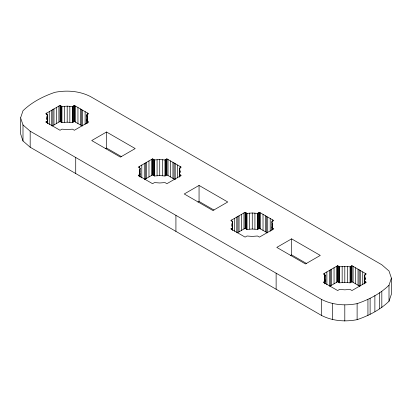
<?xml version="1.0" encoding="UTF-8"?>
<svg xmlns="http://www.w3.org/2000/svg" width="412" height="412" viewBox="0 0 412 412"><rect width="100%" height="100%" fill="white"/><g stroke="black" fill="none" stroke-linecap="round" stroke-linejoin="round"><path stroke-width="0.62" d="M46.911 119.768L47.086 116.318L47.601 114.814L45.681 113.707L60.023 105.426L61.944 106.533L67.197 106.136L72.445 106.533L74.366 105.426L88.709 113.707L86.788 114.814L86.788 123.445M86.788 114.814L87.478 117.847L86.788 120.876L88.709 121.988L74.366 130.269L72.445 129.157L67.197 129.559L61.944 129.157L60.023 130.269L45.681 121.988L47.601 120.876L46.911 117.847M140.137 168.24L139.447 171.274L140.137 174.302L138.216 175.414L152.558 183.69L154.479 182.583L159.732 182.98L164.985 182.583L166.901 183.69L181.244 175.414L179.328 174.302L180.013 171.274L179.328 168.24L181.244 167.133L166.901 158.852L164.985 159.959L159.732 159.562L154.479 159.959L152.558 158.852L138.216 167.133L140.137 168.24L140.137 177.217M231.987 226.621L232.157 223.17L232.672 221.666L230.756 220.554L245.099 212.278L247.015 213.385L252.268 212.989L257.521 213.385L259.442 212.278L273.784 220.554L271.863 221.666L271.863 230.293M324.522 280.047L324.692 276.596L325.212 275.092L323.291 273.98L337.634 265.699L339.555 266.811L344.803 266.409L350.056 266.811L351.977 265.699L366.32 273.98L364.399 275.092L364.399 283.719M364.399 275.092L365.089 278.121L364.399 281.154L366.32 282.261L351.977 290.542L350.056 289.435L344.803 289.832L339.555 289.435L337.634 290.542L323.291 282.261L325.212 281.154L324.522 278.121M20.6 117.847L22.995 110.735C31.909 102.088 43.224 96.336 54.884 92.329C66.826 90.017 79.367 90.939 90.331 96.475L381.821 264.767L389.005 271.014L391.4 278.121L391.4 294.153L389.005 301.265C380.091 309.912 368.776 315.664 357.116 319.671C345.174 321.983 332.633 321.061 321.669 315.525L30.179 147.233L22.995 140.986L20.6 133.879L20.6 117.847L22.995 124.954L22.995 140.986M389.005 301.265L389.005 285.233L391.4 278.121M22.995 124.954L30.179 131.201L321.669 299.493C332.633 305.029 345.174 305.951 357.116 303.639C368.776 299.632 380.091 293.88 389.005 285.233M52.103 126.026L60.023 121.458L61.944 122.565L67.197 122.168L72.445 122.565L74.366 121.458L82.287 126.026M106.523 132.005L91.716 140.554L120.402 157.111L135.208 148.567L106.523 132.005L106.523 148.037L121.416 156.637M105.426 148.67L106.523 148.037M144.643 179.452L152.558 174.884L154.479 175.991L159.732 175.594L164.985 175.991L166.901 174.884L174.822 179.452M199.058 185.431L184.252 193.975L212.942 210.537L227.748 201.993L199.058 185.431L199.058 201.463L213.957 210.058M197.961 202.096L199.058 201.463M237.178 232.878L245.099 228.31L247.015 229.417L252.268 229.02L257.521 229.417L259.442 228.31L267.357 232.878M291.598 238.857L276.792 247.401L305.477 263.963L320.284 255.414L291.598 238.857L291.598 254.889L306.492 263.484M290.501 255.517L291.598 254.889M329.713 286.304L337.634 281.731L339.555 282.843L344.803 282.441L350.056 282.843L351.977 281.731L359.897 286.304M271.863 221.666L272.553 224.695L271.863 227.728L273.784 228.835L259.442 237.116L257.521 236.009L252.268 236.406L247.015 236.009L245.099 237.116L230.756 228.835L232.672 227.728L231.987 224.695M381.821 291.48L381.821 307.512M379.653 292.731L379.653 308.763M374.879 295.486L374.879 311.518M370.11 298.242L370.11 314.274M367.937 299.493L367.937 315.525M365.362 281.71L365.362 282.993M365.197 273.336L365.197 275.257M365.089 278.121L365.089 280.047M364.914 276.596L364.914 279.799M364.697 281.329L364.697 283.894M362.735 271.91L362.735 284.738M360.268 270.488L360.268 285.877M359.146 269.839L359.146 285.871M358.028 269.196L358.028 285.228M357.116 303.639L357.116 319.671M355.561 267.769L355.561 283.801M353.099 266.348L353.099 282.38M351.977 265.699L351.977 281.731M351.678 265.874L351.678 281.906M351.019 266.255L351.019 282.287M350.354 266.636L350.354 282.668M350.056 266.811L350.056 282.843M347.45 266.512L347.45 282.544M344.803 266.409L344.803 282.441M344.803 305.024L344.803 321.056M342.161 266.512L342.161 282.544M339.555 266.811L339.555 282.843M339.251 266.636L339.251 282.668M338.592 266.255L338.592 282.287M337.933 265.874L337.933 281.906M337.634 265.699L337.634 281.731M336.511 266.348L336.511 282.38M334.05 267.769L334.05 283.801M332.494 303.639L332.494 319.671M331.583 269.196L331.583 285.228M330.46 269.839L330.46 285.871M329.343 270.488L329.343 285.877M326.876 271.91L326.876 284.738M325.212 275.092L325.212 283.719M324.908 274.917L324.908 283.894M324.692 276.596L324.692 280.443M324.409 273.336L324.409 275.257M324.249 281.71L324.249 282.993M321.669 299.493L321.669 315.525M276.128 273.197L276.128 289.229M272.821 228.284L272.821 229.566M272.662 219.91L272.662 221.192M272.378 223.17L272.378 227.506M272.162 224.056L272.162 225.338M272.162 227.903L272.162 229.824M270.195 218.484L270.195 231.312M267.733 217.062L267.733 232.456M266.61 216.413L266.61 232.445M265.493 215.77L265.493 231.802M263.026 214.343L263.026 230.38M260.559 212.922L260.559 228.954M259.442 212.278L259.442 228.31M259.138 212.448L259.138 228.48M258.478 212.829L258.478 228.861M257.819 213.21L257.819 229.242M257.521 213.385L257.521 229.417M254.915 213.086L254.915 229.118M252.268 212.989L252.268 229.02M249.626 213.086L249.626 229.118M247.015 213.385L247.015 229.417M246.716 213.21L246.716 229.242M246.057 212.829L246.057 228.861M245.398 212.448L245.398 228.48M245.099 212.278L245.099 228.31M243.976 212.922L243.976 228.954M241.509 214.343L241.509 230.38M239.048 215.77L239.048 231.802M237.925 216.413L237.925 232.445M236.802 217.062L236.802 232.456M234.34 218.484L234.34 231.312M232.672 221.666L232.672 230.643M232.373 227.903L232.373 229.824M232.157 223.17L232.157 226.379M231.874 219.91L231.874 221.192M231.714 228.284L231.714 229.566M180.286 174.858L180.286 176.14M180.126 166.484L180.126 168.41M180.013 171.274L180.013 172.556M179.843 169.744L179.843 172.952M179.627 174.477L179.627 176.403M179.328 168.24L179.328 177.217M177.66 165.063L177.66 177.886M175.924 215.347L175.924 231.379M175.198 163.636L175.198 179.668M174.075 162.992L174.075 179.024M172.952 162.343L172.952 178.375M170.491 160.922L170.491 176.954M168.024 159.495L168.024 175.527M166.901 158.852L166.901 174.884M166.602 159.022L166.602 175.054M165.943 159.403L165.943 175.435M165.284 159.784L165.284 175.816M164.985 159.959L164.985 175.991M162.374 159.66L162.374 175.692M159.732 159.562L159.732 175.594M157.085 159.66L157.085 175.692M154.479 159.959L154.479 175.991M154.181 159.784L154.181 175.816M153.522 159.403L153.522 175.435M152.862 159.022L152.862 175.054M152.558 158.852L152.558 174.884M151.441 159.495L151.441 175.527M148.974 160.922L148.974 176.954M146.507 162.343L146.507 178.375M145.39 162.992L145.39 179.024M144.267 163.636L144.267 179.029M141.805 165.063L141.805 177.886M139.838 170.63L139.838 171.912M139.838 174.477L139.838 176.403M139.622 169.744L139.622 173.591M139.338 166.484L139.338 167.766M139.179 174.858L139.179 176.779M87.751 121.432L87.751 122.714M87.591 113.058L87.591 114.984M87.478 117.847L87.478 120.412M87.308 116.318L87.308 120.165M87.092 114.639L87.092 123.621M85.124 111.637L85.124 124.46M82.657 110.21L82.657 125.603M81.54 109.566L81.54 125.598M80.417 108.917L80.417 124.949M77.95 107.496L77.95 123.528M75.726 157.497L75.726 173.529M75.489 106.069L75.489 122.101M74.366 105.426L74.366 121.458M74.067 105.596L74.067 121.628M73.408 105.977L73.408 122.009M72.749 106.358L72.749 122.39M72.445 106.533L72.445 122.565M69.839 106.234L69.839 122.266M67.197 106.136L67.197 122.168M64.55 106.234L64.55 122.266M61.944 106.533L61.944 122.565M61.646 106.358L61.646 122.39M60.981 105.977L60.981 122.009M60.322 105.596L60.322 121.628M60.023 105.426L60.023 121.458M58.901 106.069L58.901 122.101M56.439 107.496L56.439 123.528M53.972 108.917L53.972 124.949M52.854 109.566L52.854 125.598M51.732 110.21L51.732 125.603M49.265 111.637L49.265 124.46M47.601 114.814L47.601 123.445M47.303 121.051L47.303 123.615M47.086 116.318L47.086 119.526M46.803 113.058L46.803 114.984M46.638 121.432L46.638 122.714M30.179 131.201L30.179 147.233"/></g></svg>
